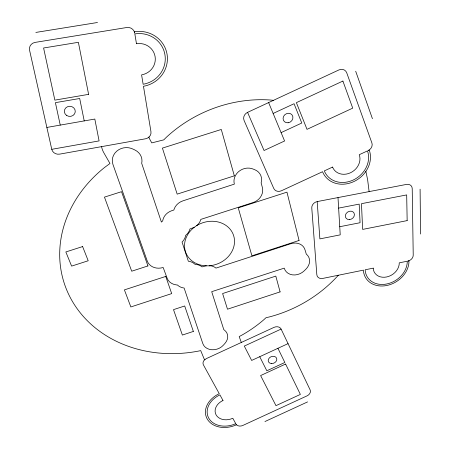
<?xml version="1.0" encoding="UTF-8"?>
<svg xmlns="http://www.w3.org/2000/svg" width="450" height="450" viewBox="0 0 450 450"><rect width="100%" height="100%" fill="white"/><g stroke="black" fill="none" stroke-linecap="round" stroke-linejoin="round"><path stroke-width="0.67" d="M365.867 171.411L367.599 179.539L369.113 191.599M338.327 275.254L338.254 275.332A124.144 107.707 -25.2 0 1 269.291 316.957L266.034 317.694L263.452 320.057A124.026 106.808 -17.4 0 1 241.38 335.413L239.186 336.555L241.312 342.461M204.902 359.522A5.647 4.506 -18 0 0 203.445 364.944L219.263 393.688A22.894 17.646 -18.7 0 0 207.118 418.793A22.894 17.646 -18.7 0 0 236.391 424.806L235.991 424.08A5.383 4.106 -19.3 0 0 242.837 425.452L307.041 395.865A5.378 4.123 -23.3 0 0 310.134 389.914L281.109 329.085A5.636 4.528 -23.1 0 0 274.028 327.358L206.376 358.594L204.536 359.871L200.706 350.589L198.866 351.011A124.026 106.808 -17.4 0 1 69.896 296.837A124.026 106.808 -17.4 0 1 104.586 167.462L109.969 163.491L103.866 152.831A23.631 21.758 -9.5 0 1 101.599 146.835L101.571 146.644M149.102 136.98L148.731 137.284L151.746 142.903L163.766 139.866L166.618 137.031A124.144 107.707 -25.2 0 1 270.512 100.024L273.437 100.344M194.22 227.317L189.945 228.977L189.686 229.832A13.067 11.413 -17 0 1 186.368 234.776L185.648 235.384L185.49 236.227A13.033 11.334 -16.4 0 1 182.717 241.374L182.053 242.044L188.336 261.214L189.259 261.36A12.713 10.789 -17.2 0 1 194.428 263.796L195.036 264.364L195.958 264.426A12.656 10.71 -17.8 0 1 201.386 266.372L202.072 266.884L205.841 265.815L211.095 265.849A12.594 10.626 -19.1 0 1 215.297 267.593L215.966 268.104L290.694 243.743A12.465 10.434 -27 0 1 305.106 250.144L306.293 254.081A12.392 10.305 -26.9 0 1 305.916 269.162L304.251 270.799A12.381 10.294 -26.7 0 1 292.506 274.871A12.381 10.294 -26.7 0 1 284.254 268.132L211.697 291.684L223.808 329.676L224.246 329.963A12.116 9.816 -18.8 0 1 225.067 343.254L223.526 345.015A12.111 9.799 -18.6 0 1 211.838 349.751A12.111 9.799 -18.6 0 1 202.821 343.586L184.118 288.028L183.212 287.887A12.668 10.71 -17.3 0 1 178.065 285.548L177.452 284.991L176.535 284.934A12.724 10.789 -16.6 0 1 167.079 278.061L163.159 267.469A12.932 11.104 -14.8 0 1 147.246 261.028L112.944 164.424A13.781 12.555 -10.1 0 1 116.747 151.172A13.781 12.555 -10.1 0 1 131.372 148.427A39.313 35.353 -8.8 0 1 134.831 149.974A13.764 12.533 -10.4 0 1 141.699 163.356L161.404 222.086L162.714 220.86L162.866 219.999A13.117 11.492 -16.9 0 1 172.013 210.606L173.88 210.009L174.133 209.132A13.14 11.565 -18.4 0 1 183.004 200.824L234.354 184.129A13.162 11.644 -26.8 0 1 238.343 171.861A13.162 11.644 -26.8 0 1 251.612 168.547A35.342 31.022 -24.7 0 1 254.717 169.695A13.151 11.621 -27 0 1 261.382 181.839L261.129 182.846L262.378 187.543A13.067 11.481 -26.4 0 1 253.013 202.567L200.829 219.386L200.565 220.247A13.095 11.481 -18.4 0 1 197.213 225.225L194.22 227.317A25.397 21.853 -20.1 0 0 185.394 251.494A25.397 21.853 -20.1 0 0 206.421 265.843M247.573 112.359L338.867 69.958A6.542 5.788 -45 0 1 346.731 72.816L371.897 142.948A6.221 5.316 -39 0 1 368.145 150.587L369.259 150.075A25.931 22.253 -36.6 0 1 353.784 181.603A25.931 22.253 -36.6 0 1 322.549 171.714L281.441 190.761A6.148 5.361 -29.7 0 1 273.752 188.426L244.086 120.476A6.435 5.867 -32.6 0 1 247.573 112.359L264.054 150.514L284.591 140.985L268.622 102.583M273.139 113.445L294.058 103.731L301.77 123.03L281.109 132.615M281.109 329.085L244.305 346.078L251.646 360.439L288.056 343.631M264.943 421.549L307.581 401.906M339.733 226.721L360.062 222.727L359.19 204.12L338.625 208.102M317.183 201.583L406.491 184.41A6.008 4.944 -37.6 0 1 412.217 188.595L413.224 255.161A5.737 4.584 -33.7 0 1 407.908 261.084L408.983 260.865A24.047 19.305 -32.2 0 1 386.831 285.486A24.047 19.305 -32.2 0 1 363.397 270.146L322.723 278.426A5.771 4.731 -28.1 0 1 316.828 274.714L311.777 207.979A6.024 5.124 -31.4 0 1 317.183 201.583L319.877 238.888L340.223 234.861L338.001 197.578M51.761 149.321A6.739 6.114 1.2 0 0 59.687 154.125L145.513 138.791A6.548 6.064 -13.2 0 0 150.953 131.687L143.471 86.271A28.592 27.619 -11.4 0 0 167.068 54.321A28.592 27.619 -11.4 0 0 134.494 31.764L134.713 33.103A6.919 6.772 -2.8 0 0 126.759 27.512L35.111 42.401A7.206 6.761 18.8 0 0 29.582 50.282L51.761 149.321L99.09 140.906L94.821 119.059L46.862 127.434M35.848 32.428L97.492 22.5M259.734 356.704L266.827 370.789L284.839 362.486L277.937 348.3M355.691 71.246L372.426 118.688M60.249 125.094L55.401 102.656L79.695 98.494L84.218 120.909M420.098 189.174L420.57 234.023M196.56 225.686A25.397 21.853 -20.1 0 1 233.646 235.643A25.397 21.853 -20.1 0 1 209.183 265.776M342.9 81.056L296.381 102.651L307.007 129.347L352.733 108.135L342.9 81.056M332.556 167.079L324.326 170.893A23.957 20.554 -36.6 0 0 353.188 180.045A23.957 20.554 -36.6 0 0 367.481 150.896L359.246 154.71A14.816 12.713 -36.6 0 1 350.432 172.8A14.816 12.713 -36.6 0 1 332.556 167.079M285.598 364.039L260.618 375.564L275.974 405.658L300.375 394.414L285.598 364.039M280.097 291.887L227.486 309.201L222.609 293.546L275.805 276.103L280.097 291.887M193.354 331.436L182.368 335.059L173.503 309.645L184.691 305.978L193.354 331.436M165.741 276.429L124.408 289.879L130.849 306.951L171.686 293.608L165.741 276.429M299.064 240.458L251.91 255.831L238.258 207.855L286.959 192.156L299.064 240.458M147.943 265.939L131.704 271.204L104.456 197.123L121.528 191.683L147.943 265.939M82.614 246.572L65.846 251.961L71.606 266.113L88.206 260.758L82.614 246.572M234.332 175.838L177.176 194.13L162.411 148.106L221.293 129.465L234.332 175.838M373.219 268.149L365.147 269.792A22.219 17.837 -32.2 0 0 386.792 283.978A22.219 17.837 -32.2 0 0 407.261 261.214L399.268 262.845A13.742 11.031 -32.2 0 1 386.612 276.975A13.742 11.031 -32.2 0 1 373.219 268.149M407.16 220.607L362.638 229.404L361.463 203.681L406.682 194.917L407.16 220.607M88.605 94.359L54.855 100.131L43.594 47.992L78.384 42.306L88.605 94.359M223.009 400.489L219.932 394.903A21.15 16.301 -18.7 0 0 208.716 418.095A21.15 16.301 -18.7 0 0 235.755 423.647L232.791 418.269A13.084 10.086 -18.7 0 1 216.067 414.832A13.084 10.086 -18.7 0 1 223.009 400.489M136.463 43.723L134.843 33.902A26.415 25.515 -11.4 0 1 164.947 54.737A26.415 25.515 -11.4 0 1 143.139 84.257L141.593 74.869A16.335 15.778 -11.4 0 0 155.104 56.604A16.335 15.778 -11.4 0 0 136.463 43.723M66.6 115.425A5.468 5.068 3 0 0 75.251 111.915A5.468 5.068 3 0 0 67.596 106.695A5.468 5.068 3 0 0 66.6 115.425M288.152 122.777A5.119 4.59 -36.5 0 0 292.196 115.116A5.119 4.59 -36.5 0 0 283.652 116.229A5.119 4.59 -36.5 0 0 288.152 122.777M349.487 219.583A4.764 3.982 -33 0 0 353.987 212.974A4.764 3.982 -33 0 0 346.14 213.547A4.764 3.982 -33 0 0 349.487 219.583M271.418 363.549A4.433 3.499 -22.2 0 0 276.666 358.386A4.433 3.499 -22.2 0 0 269.438 357.817A4.433 3.499 -22.2 0 0 271.418 363.549"/></g></svg>
